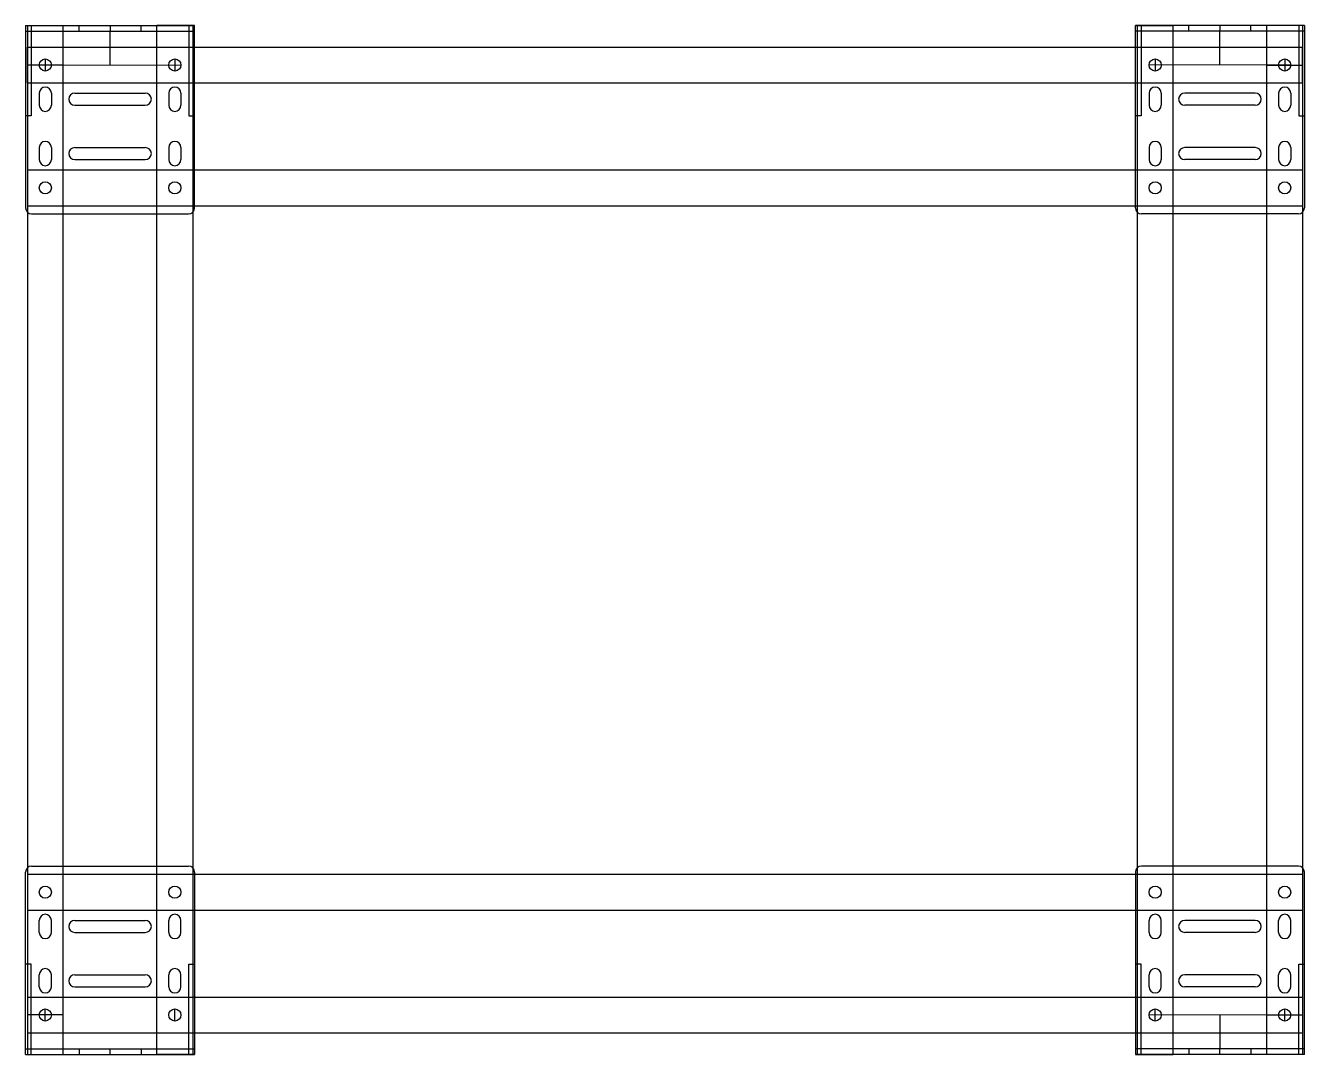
# Model space of a CAD drawing. Header units: millimetres. Extents: x -15418 to 43885, y -27590 to 23052.
# Drawn here: x 3896.7 to 4350.7, y 12557.7 to 12923 of the extents above; entities that cross this region are included whole.
import ezdxf

# ---------------------------------------------------------------- set-up
doc = ezdxf.new("R2010")
doc.units = ezdxf.units.MM
doc.header["$LTSCALE"] = 0.5
doc.layers.get('Defpoints').update_dxf_attribs({"color": 4})
doc.layers.add('Layer2', color=2, linetype='Continuous')

msp = doc.modelspace()

# ---------------------------------------------------------------- linework, layer by layer
at = {"layer": 'Defpoints', "transparency": 33554661}
for p, q in [((3896.6754, 12922.9566), (3896.6754, 12858.2466)), ((3896.6754, 12922.9566), (3956.6754, 12922.9566)), ((3896.6754, 12922.9566), (3898.6754, 12922.9566)), ((3896.6754, 12920.9566), (3956.6754, 12920.9566)), ((3898.6754, 12922.9566), (3898.6754, 12890.9566)), ((3915.6754, 12920.9566), (3915.6754, 12922.9566)), ((3937.6754, 12920.9566), (3937.6754, 12922.9566)), ((3956.6754, 12922.9566), (3954.6754, 12922.9566)), ((3954.6754, 12922.9566), (3954.6754, 12890.9566)), ((3956.6754, 12858.2466), (3956.6754, 12922.9566)), ((4290.6726, 12858.2466), (4290.6726, 12922.9566)), ((4350.6726, 12922.9566), (4290.6726, 12922.9566)), ((4290.6726, 12922.9566), (4292.6726, 12922.9566)), ((4350.6726, 12920.9566), (4290.6726, 12920.9566)), ((4292.6726, 12922.9566), (4292.6726, 12890.9566)), ((4309.6726, 12920.9566), (4309.6726, 12922.9566)), ((4331.6726, 12920.9566), (4331.6726, 12922.9566)), ((4350.6726, 12922.9566), (4348.6726, 12922.9566)), ((4348.6726, 12922.9566), (4348.6726, 12890.9566)), ((4350.6726, 12922.9566), (4350.6726, 12858.2466)), ((3901.5254, 12898.9566), (3901.5254, 12894.6566)), ((3905.8254, 12898.9566), (3905.8254, 12894.6566)), ((3914.1754, 12898.9566), (3939.1754, 12898.9566)), ((3947.5254, 12898.9566), (3947.5254, 12894.6566)), ((3951.8254, 12898.9566), (3951.8254, 12894.6566)), ((4295.5226, 12898.9566), (4295.5226, 12894.6566)), ((4299.8226, 12898.9566), (4299.8226, 12894.6566)), ((4333.1726, 12898.9566), (4308.1726, 12898.9566)), ((4341.5226, 12898.9566), (4341.5226, 12894.6566)), ((4345.8226, 12898.9566), (4345.8226, 12894.6566)), ((3914.1754, 12894.6566), (3939.1754, 12894.6566)), ((4333.1726, 12894.6566), (4308.1726, 12894.6566)), ((3898.6754, 12890.9566), (3896.6754, 12890.9566)), ((3954.6754, 12890.9566), (3956.6754, 12890.9566)), ((4292.6726, 12890.9566), (4290.6726, 12890.9566)), ((4348.6726, 12890.9566), (4350.6726, 12890.9566)), ((3901.5254, 12879.6566), (3901.5254, 12875.3566)), ((3905.8254, 12879.6566), (3905.8254, 12875.3566)), ((3914.1754, 12879.6566), (3939.1754, 12879.6566)), ((3947.5254, 12879.6566), (3947.5254, 12875.3566)), ((3951.8254, 12879.6566), (3951.8254, 12875.3566)), ((4295.5226, 12879.6566), (4295.5226, 12875.3566)), ((4299.8226, 12879.6566), (4299.8226, 12875.3566)), ((4333.1726, 12879.6566), (4308.1726, 12879.6566)), ((4341.5226, 12879.6566), (4341.5226, 12875.3566)), ((4345.8226, 12879.6566), (4345.8226, 12875.3566)), ((3914.1754, 12875.3566), (3939.1754, 12875.3566)), ((4333.1726, 12875.3566), (4308.1726, 12875.3566)), ((3898.8254, 12856.0966), (3954.5254, 12856.0966)), ((4348.5226, 12856.0966), (4292.8226, 12856.0966)), ((3896.6754, 12557.6566), (3896.6754, 12622.3666)), ((3898.8254, 12624.5166), (3954.5254, 12624.5166)), ((3956.6754, 12622.3666), (3956.6754, 12557.6566)), ((4290.6726, 12622.3666), (4290.6726, 12557.6566)), ((4348.5226, 12624.5166), (4292.8226, 12624.5166)), ((4350.6726, 12557.6566), (4350.6726, 12622.3666)), ((3901.5254, 12600.9566), (3901.5254, 12605.2566)), ((3905.8254, 12600.9566), (3905.8254, 12605.2566)), ((3914.1754, 12605.2566), (3939.1754, 12605.2566)), ((3947.5254, 12600.9566), (3947.5254, 12605.2566)), ((3951.8254, 12600.9566), (3951.8254, 12605.2566)), ((4295.5226, 12600.9566), (4295.5226, 12605.2566)), ((4299.8226, 12600.9566), (4299.8226, 12605.2566)), ((4333.1726, 12605.2566), (4308.1726, 12605.2566)), ((4341.5226, 12600.9566), (4341.5226, 12605.2566)), ((4345.8226, 12600.9566), (4345.8226, 12605.2566)), ((3914.1754, 12600.9566), (3939.1754, 12600.9566)), ((4333.1726, 12600.9566), (4308.1726, 12600.9566)), ((3898.6754, 12589.6566), (3896.6754, 12589.6566)), ((3898.6754, 12557.6566), (3898.6754, 12589.6566)), ((3954.6754, 12557.6566), (3954.6754, 12589.6566)), ((3954.6754, 12589.6566), (3956.6754, 12589.6566)), ((4292.6726, 12589.6566), (4290.6726, 12589.6566)), ((4292.6726, 12557.6566), (4292.6726, 12589.6566)), ((4348.6726, 12557.6566), (4348.6726, 12589.6566)), ((4348.6726, 12589.6566), (4350.6726, 12589.6566)), ((3901.5254, 12581.6566), (3901.5254, 12585.9566)), ((3905.8254, 12581.6566), (3905.8254, 12585.9566)), ((3914.1754, 12585.9566), (3939.1754, 12585.9566)), ((3947.5254, 12581.6566), (3947.5254, 12585.9566)), ((3951.8254, 12581.6566), (3951.8254, 12585.9566)), ((4295.5226, 12581.6566), (4295.5226, 12585.9566)), ((4299.8226, 12581.6566), (4299.8226, 12585.9566)), ((4333.1726, 12585.9566), (4308.1726, 12585.9566)), ((4341.5226, 12581.6566), (4341.5226, 12585.9566)), ((4345.8226, 12581.6566), (4345.8226, 12585.9566)), ((3914.1754, 12581.6566), (3939.1754, 12581.6566)), ((4333.1726, 12581.6566), (4308.1726, 12581.6566)), ((3896.6754, 12559.6566), (3956.6754, 12559.6566)), ((3896.6754, 12557.6566), (3956.6754, 12557.6566)), ((3896.6754, 12557.6566), (3898.6754, 12557.6566)), ((3915.6754, 12559.6566), (3915.6754, 12557.6566)), ((3937.6754, 12559.6566), (3937.6754, 12557.6566)), ((3956.6754, 12557.6566), (3954.6754, 12557.6566)), ((4350.6726, 12559.6566), (4290.6726, 12559.6566)), ((4350.6726, 12557.6566), (4290.6726, 12557.6566)), ((4290.6726, 12557.6566), (4292.6726, 12557.6566)), ((4309.6726, 12559.6566), (4309.6726, 12557.6566)), ((4331.6726, 12559.6566), (4331.6726, 12557.6566)), ((4350.6726, 12557.6566), (4348.6726, 12557.6566))]:
    msp.add_line(p, q, dxfattribs=at)
for centre in [(3903.6754, 12908.9566), (3949.6754, 12908.9566), (4297.6726, 12908.9566), (4343.6726, 12908.9566), (3903.6754, 12865.3566), (3949.6754, 12865.3566), (4297.6726, 12865.3566), (4343.6726, 12865.3566), (3903.6754, 12615.2566), (3949.6754, 12615.2566), (4297.6726, 12615.2566), (4343.6726, 12615.2566), (3903.6754, 12571.6566), (3949.6754, 12571.6566), (4297.6726, 12571.6566), (4343.6726, 12571.6566)]:
    msp.add_circle(centre, 2.15, dxfattribs=at)
for centre, start, end in [((3903.6754, 12898.9566), 0, 180), ((3914.1754, 12896.8066), 90, 270), ((3939.1754, 12896.8066), 270, 90), ((3949.6754, 12898.9566), 0, 180), ((4297.6726, 12898.9566), 0, 180), ((4308.1726, 12896.8066), 90, 270), ((4333.1726, 12896.8066), 270, 90), ((4343.6726, 12898.9566), 0, 180), ((3903.6754, 12894.6566), 180, 0), ((3949.6754, 12894.6566), 180, 0), ((4297.6726, 12894.6566), 180, 0), ((4343.6726, 12894.6566), 180, 0), ((3903.6754, 12879.6566), 0, 180), ((3949.6754, 12879.6566), 0, 180), ((4297.6726, 12879.6566), 0, 180), ((4343.6726, 12879.6566), 0, 180), ((3914.1754, 12877.5066), 90, 270), ((3939.1754, 12877.5066), 270, 90), ((4308.1726, 12877.5066), 90, 270), ((4333.1726, 12877.5066), 270, 90), ((3903.6754, 12875.3566), 180, 0), ((3949.6754, 12875.3566), 180, 0), ((4297.6726, 12875.3566), 180, 0), ((4343.6726, 12875.3566), 180, 0), ((3898.8254, 12858.2466), 180, 270), ((3954.5254, 12858.2466), 270, 0), ((4292.8226, 12858.2466), 180, 270), ((4348.5226, 12858.2466), 270, 0), ((3898.8254, 12622.3666), 90, 180), ((3954.5254, 12622.3666), 0, 90), ((4292.8226, 12622.3666), 90, 180), ((4348.5226, 12622.3666), 0, 90), ((3903.6754, 12605.2566), 0, 180), ((3914.1754, 12603.1066), 90, 270), ((3939.1754, 12603.1066), 270, 90), ((3949.6754, 12605.2566), 0, 180), ((4297.6726, 12605.2566), 0, 180), ((4308.1726, 12603.1066), 90, 270), ((4333.1726, 12603.1066), 270, 90), ((4343.6726, 12605.2566), 0, 180), ((3903.6754, 12600.9566), 180, 0), ((3949.6754, 12600.9566), 180, 0), ((4297.6726, 12600.9566), 180, 0), ((4343.6726, 12600.9566), 180, 0), ((3903.6754, 12585.9566), 0, 180), ((3914.1754, 12583.8066), 90, 270), ((3939.1754, 12583.8066), 270, 90), ((3949.6754, 12585.9566), 0, 180), ((4297.6726, 12585.9566), 0, 180), ((4308.1726, 12583.8066), 90, 270), ((4333.1726, 12583.8066), 270, 90), ((4343.6726, 12585.9566), 0, 180), ((3903.6754, 12581.6566), 180, 0), ((3949.6754, 12581.6566), 180, 0), ((4297.6726, 12581.6566), 180, 0), ((4343.6726, 12581.6566), 180, 0)]:
    msp.add_arc(centre, 2.15, start, end, dxfattribs=at)
at = {"layer": 'Layer2', "transparency": 33554661}
for p, q in [((3897.3254, 12922.9566), (3897.3254, 12565.3066)), ((3897.3254, 12922.9566), (3910.0254, 12922.9566)), ((3910.0254, 12557.6566), (3910.0254, 12922.9566)), ((3926.6754, 12922.9566), (3926.6754, 12920.9566)), ((3926.6754, 12908.9575), (3926.6754, 12920.9566)), ((3943.3254, 12557.6566), (3943.3254, 12922.9566)), ((3956.0254, 12922.9566), (3943.3254, 12922.9566)), ((3956.0254, 12922.9566), (3956.0254, 12565.3066)), ((4291.3226, 12922.9566), (4291.3227, 12565.3066)), ((4291.3226, 12922.9566), (4304.0226, 12922.9566)), ((4304.0227, 12557.6566), (4304.0226, 12922.9566)), ((4320.6726, 12922.9566), (4320.6726, 12920.9566)), ((4320.6726, 12908.9575), (4320.6726, 12920.9566)), ((4337.3226, 12557.6566), (4337.3226, 12922.9566)), ((4350.0226, 12922.9566), (4337.3226, 12922.9566)), ((4350.0226, 12922.9566), (4350.0226, 12565.3066)), ((3897.3254, 12915.3067), (3897.3254, 12894.9567)), ((3897.3254, 12902.6066), (3897.3254, 12915.3066)), ((3897.3254, 12915.3049), (4350.0226, 12915.3049)), ((4350.0226, 12915.3067), (4350.0226, 12894.9567)), ((4350.0226, 12902.6066), (4350.0226, 12915.3066)), ((3910.0254, 12908.9566), (3897.3254, 12908.9566)), ((3901.5254, 12908.9566), (3951.8254, 12908.9584)), ((3903.6754, 12911.1066), (3903.6754, 12906.8066)), ((3949.6754, 12911.1066), (3949.6754, 12906.8066)), ((4345.8226, 12908.9566), (4295.5226, 12908.9584)), ((4297.6726, 12911.1066), (4297.6726, 12906.8066)), ((4337.3226, 12908.9566), (4350.0226, 12908.9566)), ((4343.6726, 12911.1066), (4343.6726, 12906.8066)), ((3897.3254, 12902.6067), (4350.0226, 12902.5916)), ((3897.3254, 12871.7067), (3897.3254, 12851.3567)), ((3897.3254, 12871.7048), (4350.0226, 12871.7048)), ((4350.0226, 12871.7067), (4350.0226, 12851.3567)), ((3897.3254, 12859.0067), (4350.0226, 12858.9915)), ((3897.3254, 12621.6067), (3897.3254, 12601.2567)), ((3897.3254, 12621.6048), (4350.0226, 12621.6048)), ((4350.0226, 12621.6067), (4350.0226, 12601.2567)), ((3897.3254, 12608.9067), (4350.0226, 12608.8915)), ((3897.3254, 12578.0066), (3897.3254, 12565.3066)), ((3897.3254, 12578.0066), (3897.3254, 12557.6566)), ((3897.3254, 12578.0048), (4350.0226, 12578.0048)), ((3956.0254, 12578.0066), (3956.0254, 12557.6566)), ((4291.3227, 12578.0066), (4291.3227, 12557.6566)), ((4350.0226, 12578.0066), (4350.0226, 12565.3066)), ((4350.0226, 12578.0066), (4350.0226, 12557.6566)), ((3910.0254, 12571.6566), (3897.3254, 12571.6566)), ((3903.6754, 12569.5066), (3903.6754, 12573.8066)), ((3949.6754, 12569.5066), (3949.6754, 12573.8066)), ((4345.8226, 12571.6566), (4295.5226, 12571.6548)), ((4297.6727, 12569.5066), (4297.6727, 12573.8066)), ((4320.6726, 12571.6557), (4320.6726, 12559.6566)), ((4337.3226, 12571.6566), (4350.0226, 12571.6566)), ((4343.6726, 12569.5066), (4343.6726, 12573.8066)), ((3897.3254, 12565.3066), (4350.0226, 12565.2914)), ((3897.3254, 12557.6566), (3910.0254, 12557.6566)), ((3926.6754, 12557.6566), (3926.6754, 12559.6566)), ((3956.0254, 12557.6566), (3943.3254, 12557.6566)), ((4291.3227, 12557.6566), (4304.0227, 12557.6566)), ((4320.6726, 12557.6566), (4320.6726, 12559.6566)), ((4350.0226, 12557.6566), (4337.3226, 12557.6566))]:
    msp.add_line(p, q, dxfattribs=at)

doc.saveas('drawing.dxf')
